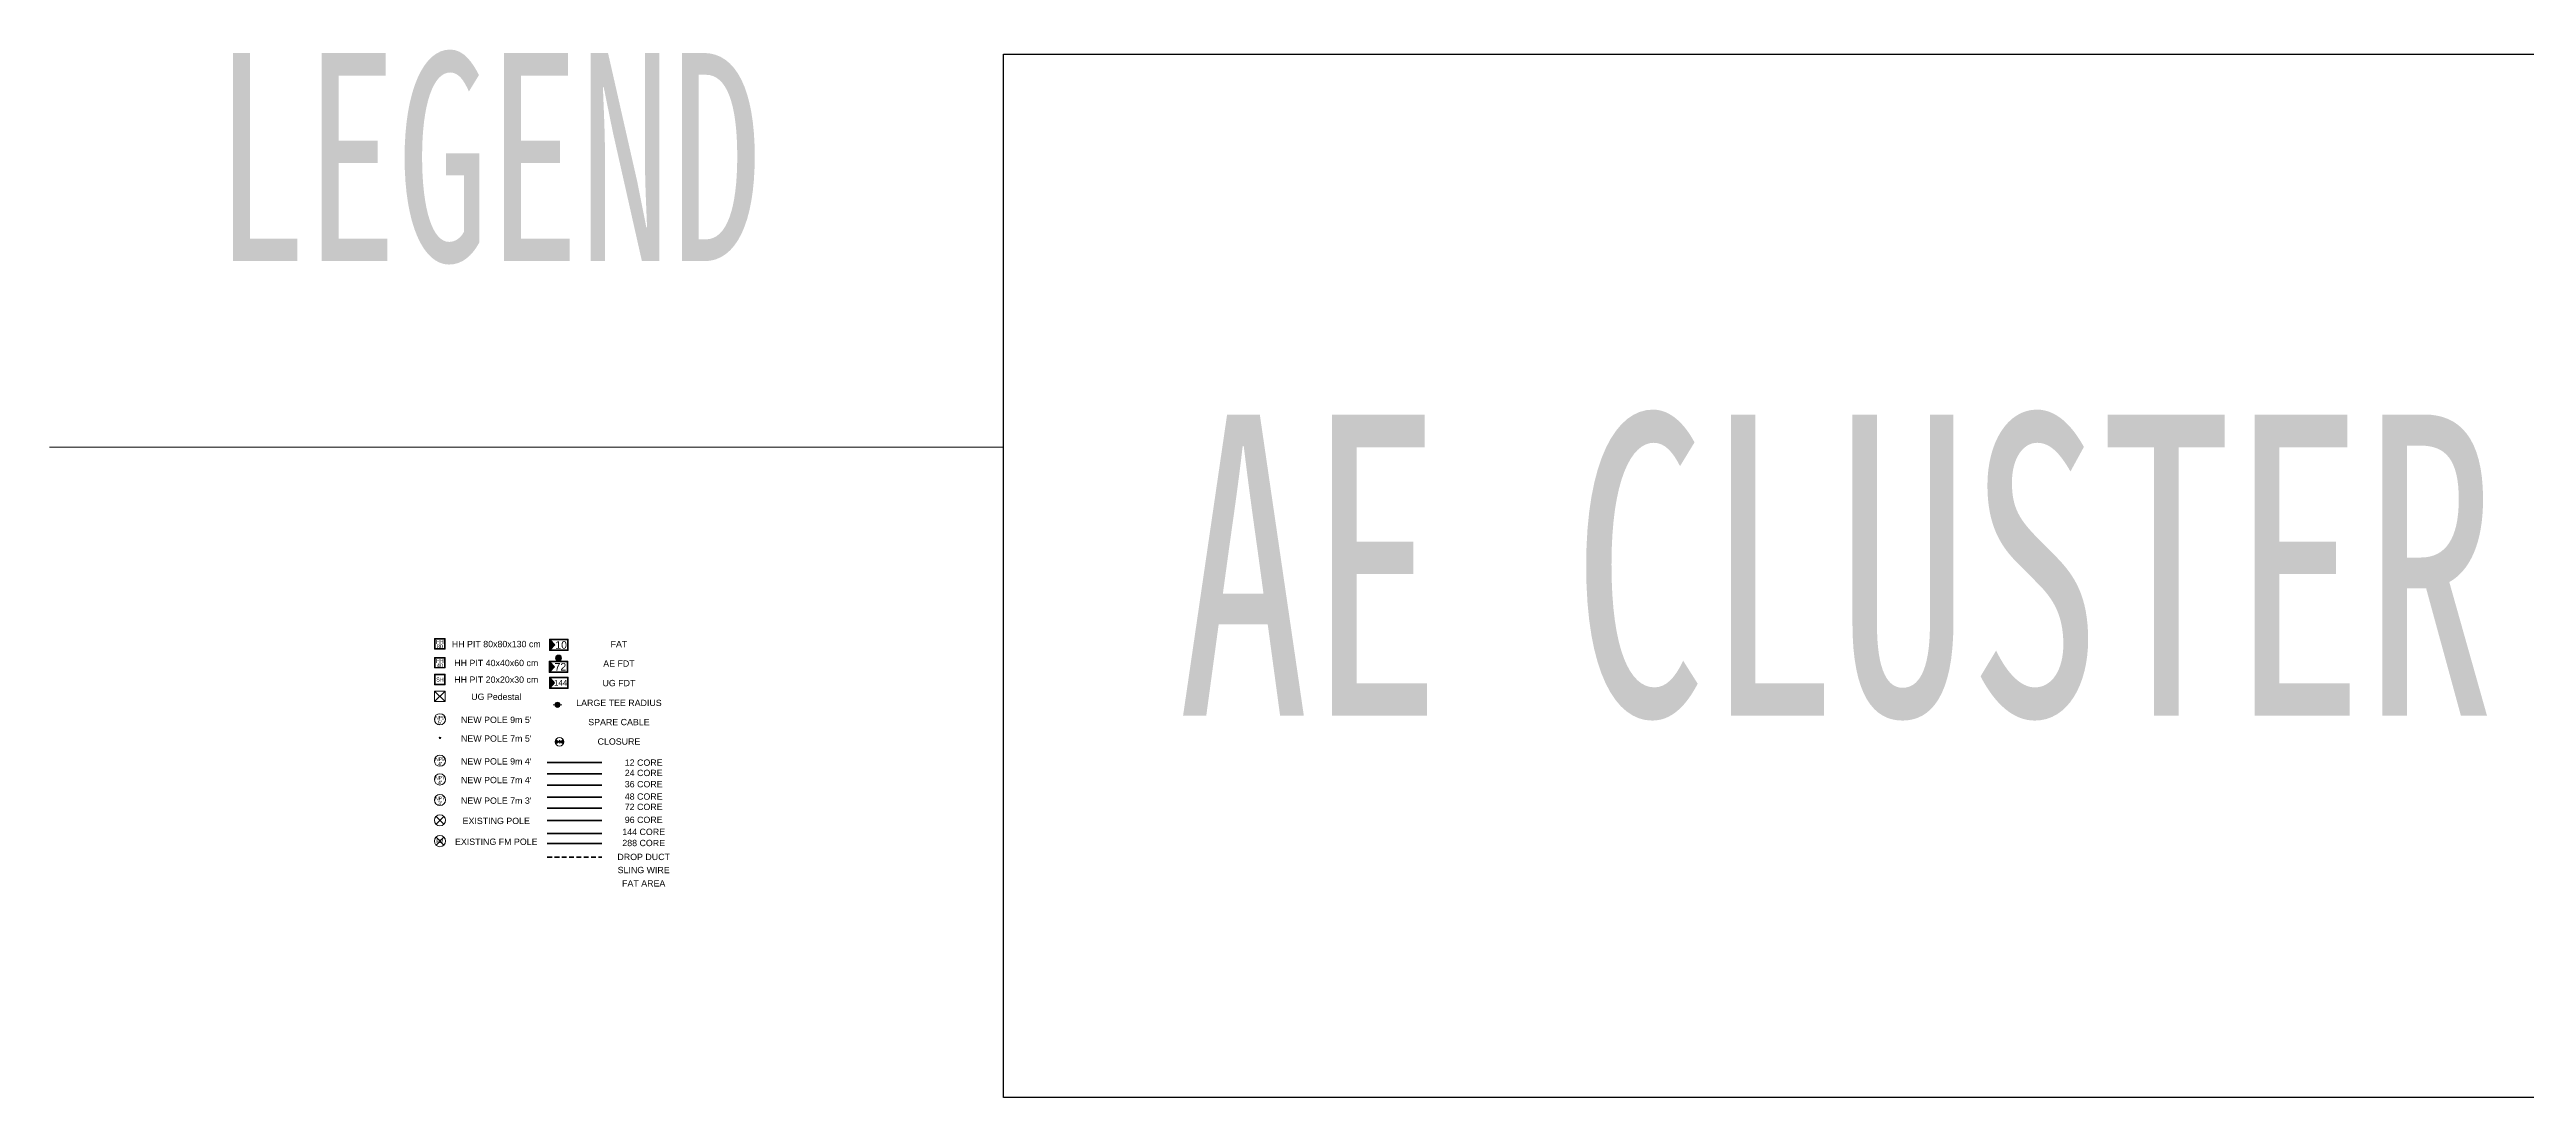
# Model space of a CAD drawing. Header units: millimetres. Extents: x 1360 to 24622, y -10297 to -7573.
# Drawn here: x 1360 to 7798, y -10297 to -7573 of the extents above; entities that cross this region are included whole.
import ezdxf
from ezdxf.enums import TextEntityAlignment as Align

# ---------------------------------------------------------------- set-up
doc = ezdxf.new("R2010")
doc.units = ezdxf.units.MM
doc.linetypes.add('DASHED', pattern=[19.05, 12.7, -6.35])
for name, color, linetype, lineweight in [('Basic Map', 105, 'Continuous', 15), ('CLOSURE', 1, 'Continuous', 18), ('DROP DUCT', 170, 'DASHED', 50), ('EXT FM POLE', 7, 'Continuous', 5), ('EXT POLE', 1, 'Continuous', 5), ('FAT', 30, 'Continuous', 5), ('FDT', 12, 'Continuous', 5), ('FO 12 CORE', 30, 'Continuous', 50), ('FO 24 CORE', 3, 'Continuous', 50), ('FO 288 CORE', 30, 'Continuous', 50), ('FO 36 CORE', 220, 'Continuous', 50), ('FO 72 CORE', 34, 'Continuous', 50), ('FO 96 CORE', 1, 'Continuous', 50), ('HH PIT 20x20x30 cm', 5, 'Continuous', 18), ('HH PIT 40x40x60 cm', 5, 'Continuous', 18), ('HH PIT 80x80x130 cm', 5, 'Continuous', 18), ('LARGE TEE RADIUS', 172, 'Continuous', 5), ('NEW POLE 7m(4 inches)', 3, 'Continuous', 5), ('NEW POLE 7m(5 inches)', 3, 'Continuous', 5), ('NEW POLE 9m(4 inches)', 5, 'Continuous', 5), ('NEW POLE 9m(5 inches)', 5, 'Continuous', 5), ('NEW POLE HC', 4, 'Continuous', 5), ('PEDESTAL', 3, 'Continuous', 18), ('Service Core', 7, 'Continuous', 13)]:
    doc.layers.add(name, color=color, linetype=linetype, lineweight=lineweight)
doc.layers.add('BATAS', color=7, linetype='Continuous', plot=False)
doc.layers.add('FO 144 CORE', color=7, linetype='Continuous', lineweight=50, true_color=0xa0e000)
doc.layers.add('FO 48 CORE', color=7, linetype='Continuous', lineweight=50, true_color=0x8000a0)
doc.styles.add('FS', font='SimSun.ttf', dxfattribs={"width": 0.7})
doc.styles.add('ISO-Text', font='simplex.shx', dxfattribs={"width": 0.6})
doc.styles.get("Standard").update_dxf_attribs({"font": 'simplex.shx'})
doc.styles.add('Title Block 3', font='dgn003.shx')
doc.styles.add('Title Block v21 - Default$0$Standard', font='arial.ttf')

# ---------------------------------------------------------------- blocks, each defined once
blk = doc.blocks.new('*U23')
at = {"color": 0, "linetype": 'ByBlock', "lineweight": -2}
for p, q in [((-2.12, -2.11), (-2.12, 2.13)), ((-2.12, 2.13), (2.12, 2.13)), ((-1.88, -1.89), (-1.88, 1.89)), ((-1.88, 1.89), (1.88, 1.89)), ((1.88, 1.89), (1.88, -1.89)), ((2.12, 2.13), (2.12, -2.11)), ((2.12, -2.11), (-2.12, -2.11)), ((1.88, -1.89), (-1.88, -1.89))]:
    blk.add_line(p, q, dxfattribs=at)
at = {"color": 0, "linetype": 'ByBlock', "lineweight": -2, "style": 'Title Block 3', "width": 0.799081}
for s, p in [('HH', (-0.03, -0.06)), ('80', (-0.03, -1.81))]:
    blk.add_text(s, height=1.607, dxfattribs=at).set_placement(p, align=Align.CENTER)
blk = doc.blocks.new('LTR')
at = {"layer": 'LARGE TEE RADIUS', "ltscale": 10}
blk.add_hatch(color=256, dxfattribs=at).paths.add_polyline_path([(1.05, 0, 1), (-1.05, 0, 1)])
at = {"layer": 'LARGE TEE RADIUS', "linetype": 'Continuous', "ltscale": 70}
blk.add_line((-1.74, 0), (1.74, 0), dxfattribs=at)
at = {"layer": 'LARGE TEE RADIUS', "ltscale": 10}
blk.add_circle((0, 0), 1.05, dxfattribs=at)
blk = doc.blocks.new('*U42')
at = {"color": 0, "linetype": 'ByBlock', "lineweight": -2}
blk.add_circle((0, 0), 2.24, dxfattribs=at)
at = {"color": 0, "linetype": 'ByBlock', "lineweight": -2, "style": 'Title Block 3', "width": 0.799091}
for s, p in [('NP9', (0, 0.62)), ("5'", (0, -1.27))]:
    blk.add_text(s, height=1.488, dxfattribs=at).set_placement(p, align=Align.MIDDLE_CENTER)
blk = doc.blocks.new('FAT')
h = blk.add_hatch(color=2)
h.dxf.hatch_style = 1
h.paths.add_polyline_path([(-4.25, 2), (-4.25, -2), (-2.4, 0)])
for points in [[(-4.5, 2.25), (3, 2.25), (3, -2.25), (-4.5, -2.25)], [(-4.25, 2), (2.75, 2), (2.75, -2), (-4.25, -2)]]:
    blk.add_lwpolyline(points, close=True)
at = {"color": 2}
blk.add_lwpolyline([(-4.25, 2), (-4.25, -2), (-2.4, 0)], close=True, dxfattribs=at)
at = {"color": 7}
blk.add_attdef('FAT', text='', height=3, dxfattribs=at).set_placement((0.18, 0), align=Align.MIDDLE_CENTER)
blk = doc.blocks.new('*U57')
h = blk.add_hatch(color=2)
h.dxf.hatch_style = 1
h.paths.add_polyline_path([(-4.25, 2), (-4.25, -2), (-2.4, 0)])
h = blk.add_hatch(color=256)
h.dxf.hatch_style = 1
h.paths.add_polyline_path([(-1.97, 3.47, 1), (0.47, 3.47, 1)])
for points in [[(-4.5, 2.25), (3, 2.25), (3, -2.25), (-4.5, -2.25)], [(-4.25, 2), (2.75, 2), (2.75, -2), (-4.25, -2)]]:
    blk.add_lwpolyline(points, close=True)
at = {"color": 2}
blk.add_lwpolyline([(-4.25, 2), (-4.25, -2), (-2.4, 0)], close=True, dxfattribs=at)
blk.add_circle((-0.75, 3.47), 1.22)
at = {"style": 'ISO-Text', "width": 0.6}
blk.add_attdef('FDT', text='', height=3, dxfattribs=at).set_placement((0, 0), align=Align.MIDDLE_CENTER)
blk = doc.blocks.new('*U1632')
h = blk.add_hatch(color=2)
h.dxf.hatch_style = 1
h.paths.add_polyline_path([(-4.25, 2), (-4.25, -2), (-2.4, 0)])
for points in [[(-4.5, 2.25), (3, 2.25), (3, -2.25), (-4.5, -2.25)], [(-4.25, 2), (2.75, 2), (2.75, -2), (-4.25, -2)]]:
    blk.add_lwpolyline(points, close=True)
at = {"color": 2}
blk.add_lwpolyline([(-4.25, 2), (-4.25, -2), (-2.4, 0)], close=True, dxfattribs=at)
at = {"style": 'ISO-Text', "width": 0.6}
blk.add_attdef('FDT', text='', height=3, dxfattribs=at).set_placement((0, 0), align=Align.MIDDLE_CENTER)
blk = doc.blocks.new('*U18')
at = {"linetype": 'ByBlock', "lineweight": -2}
h = blk.add_hatch(dxfattribs=at)
h.set_pattern_fill('LINE', color=0, scale=0.01, angle=90)
h.set_pattern_definition([(90, (-3776.70859, -1646.7279), (-0.03175, 2e-18), [])])
h.paths.add_polyline_path([(-0.4, 0), (-2.8, 1.4), (-2.8, -1.4)])
h.paths.add_polyline_path([(0.4, 0), (2.8, 1.4), (2.8, -1.4)])
at = {"color": 0, "linetype": 'ByBlock', "lineweight": -2}
for points in [[(0, 0), (-3, 1.7), (-3, -1.7)], [(-0.4, 0), (-2.8, 1.4), (-2.8, -1.4)], [(0, 0), (3, 1.7), (3, -1.7)], [(0.4, 0), (2.8, 1.4), (2.8, -1.4)]]:
    blk.add_lwpolyline(points, close=True, dxfattribs=at)
blk.add_circle((0, 0), 3.46, dxfattribs=at)
at = {"color": 5}
blk.add_attdef('CLOSURE', text='', height=2.5, dxfattribs=at).set_placement((0, 0), align=Align.MIDDLE_CENTER)
blk = doc.blocks.new('*U22')
at = {"color": 0, "linetype": 'ByBlock', "lineweight": -2}
for p, q in [((-2.12, -2.11), (-2.12, 2.13)), ((-2.12, 2.13), (2.12, 2.13)), ((-1.88, -1.89), (-1.88, 1.89)), ((-1.88, 1.89), (1.88, 1.89)), ((1.88, 1.89), (1.88, -1.89)), ((2.12, 2.13), (2.12, -2.11)), ((2.12, -2.11), (-2.12, -2.11)), ((1.88, -1.89), (-1.88, -1.89))]:
    blk.add_line(p, q, dxfattribs=at)
at = {"color": 0, "linetype": 'ByBlock', "lineweight": -2, "style": 'Title Block 3', "width": 0.799081}
for s, p in [('HH', (-0.03, -0.06)), ('40', (-0.01, -1.82))]:
    blk.add_text(s, height=1.607, dxfattribs=at).set_placement(p, align=Align.CENTER)
blk = doc.blocks.new('*U24')
at = {"color": 0, "linetype": 'ByBlock', "lineweight": -2}
for p, q in [((-2.12, -2.11), (-2.12, 2.13)), ((-2.12, 2.13), (2.12, 2.13)), ((-1.88, -1.89), (-1.88, 1.89)), ((-1.88, 1.89), (1.88, 1.89)), ((1.88, 1.89), (1.88, -1.89)), ((2.12, 2.13), (2.12, -2.11)), ((2.12, -2.11), (-2.12, -2.11)), ((1.88, -1.89), (-1.88, -1.89))]:
    blk.add_line(p, q, dxfattribs=at)
at = {"color": 0, "linetype": 'ByBlock', "lineweight": -2, "style": 'Title Block 3', "width": 0.799081}
blk.add_text('SH', height=1.607, dxfattribs=at).set_placement((-0.01, -0.83), align=Align.CENTER)
blk = doc.blocks.new('*U25')
at = {"color": 0, "linetype": 'ByBlock', "lineweight": -2}
for p, q in [((-2.12, -2.11), (-2.12, 2.13)), ((-2.12, 2.13), (2.12, 2.13)), ((2.12, 2.13), (2.12, -2.11)), ((2.12, -2.11), (-2.12, -2.11))]:
    blk.add_line(p, q, dxfattribs=at)
for points in [[(-2.12, 2.13), (2.12, -2.11)], [(-2.12, -2.11), (2.12, 2.13)]]:
    blk.add_lwpolyline(points, dxfattribs=at)
blk = doc.blocks.new('*U40')
at = {"color": 0, "linetype": 'ByBlock', "lineweight": -2}
blk.add_circle((0, 0), 2.24, dxfattribs=at)
at = {"color": 0, "linetype": 'ByBlock', "lineweight": -2, "style": 'Title Block 3', "width": 0.799091}
for s, p in [('NP7', (0, 0.6)), ("5'", (0, -1.3))]:
    blk.add_text(s, height=1.49, dxfattribs=at).set_placement(p, align=Align.MIDDLE_CENTER)
blk = doc.blocks.new('*U41')
at = {"color": 0, "linetype": 'ByBlock', "lineweight": -2}
blk.add_circle((0, 0), 2.24, dxfattribs=at)
at = {"color": 0, "linetype": 'ByBlock', "lineweight": -2, "style": 'Title Block 3', "width": 0.799091}
for s, p in [('NP7', (0, 0.62)), ("3'", (0, -1.27))]:
    blk.add_text(s, height=1.488, dxfattribs=at).set_placement(p, align=Align.MIDDLE_CENTER)
blk = doc.blocks.new('*U54')
at = {"color": 0, "linetype": 'ByBlock', "lineweight": -2}
for points in [[(-1.58, 1.58), (1.58, -1.58)], [(-1.58, -1.58), (1.58, 1.58)]]:
    blk.add_lwpolyline(points, dxfattribs=at)
blk.add_circle((0, 0), 2.24, dxfattribs=at)
blk = doc.blocks.new('*U7')
at = {"color": 0, "linetype": 'ByBlock', "lineweight": -2}
for points in [[(-1.58, 1.58), (1.58, -1.58)], [(-1.58, -1.58), (1.58, 1.58)]]:
    blk.add_lwpolyline(points, dxfattribs=at)
blk.add_circle((0, 0), 2.24, dxfattribs=at)
at = {"color": 0, "linetype": 'ByBlock', "lineweight": -2, "style": 'Title Block 3', "width": 0.799091}
blk.add_text('FM', height=1.488, dxfattribs=at).set_placement((0, 0), align=Align.MIDDLE_CENTER)
blk = doc.blocks.new('*U39')
at = {"color": 0, "linetype": 'ByBlock', "lineweight": -2}
blk.add_circle((0, 0), 2.24, dxfattribs=at)
at = {"color": 0, "linetype": 'ByBlock', "lineweight": -2, "style": 'Title Block 3', "width": 0.799091}
for s, p in [('NP9', (0, 0.62)), ("4'", (0, -1.27))]:
    blk.add_text(s, height=1.488, dxfattribs=at).set_placement(p, align=Align.MIDDLE_CENTER)
blk = doc.blocks.new('*U55')
at = {"color": 0, "linetype": 'ByBlock', "lineweight": -2}
blk.add_circle((0, 0), 2.24, dxfattribs=at)
at = {"color": 0, "linetype": 'ByBlock', "lineweight": -2, "style": 'Title Block 3', "width": 0.799091}
for s, p in [('NP7', (0, 0.62)), ("4'", (0, -1.27))]:
    blk.add_text(s, height=1.488, dxfattribs=at).set_placement(p, align=Align.MIDDLE_CENTER)

msp = doc.modelspace()

# ---------------------------------------------------------------- linework, layer by layer
at = {"layer": 'Basic Map'}
msp.add_line((3838.8, -8606.7), (1359.5, -8606.7), dxfattribs=at)
at = {"layer": 'BATAS', "color": 5}
msp.add_lwpolyline([(3838.8, -7585.7), (24621.8, -7585.7), (24621.8, -10296.9), (3838.8, -10296.9)], close=True, dxfattribs=at)
at = {"layer": 'DROP DUCT'}
msp.add_lwpolyline([(2652.9, -9672.2), (2795, -9672.2)], dxfattribs=at)
at = {"layer": 'FO 12 CORE'}
msp.add_lwpolyline([(2652.9, -9426.6), (2795, -9426.6)], dxfattribs=at)
at = {"layer": 'FO 144 CORE'}
msp.add_lwpolyline([(2652.9, -9611.1), (2795, -9611.1)], dxfattribs=at)
at = {"layer": 'FO 24 CORE'}
msp.add_lwpolyline([(2652.9, -9455.8), (2795, -9455.8)], dxfattribs=at)
at = {"layer": 'FO 288 CORE'}
msp.add_lwpolyline([(2652.9, -9636.5), (2795, -9636.5)], dxfattribs=at)
at = {"layer": 'FO 36 CORE'}
msp.add_lwpolyline([(2652.9, -9485), (2795, -9485)], dxfattribs=at)
at = {"layer": 'FO 48 CORE'}
msp.add_lwpolyline([(2652.9, -9516.1), (2795, -9516.1)], dxfattribs=at)
at = {"layer": 'FO 72 CORE'}
msp.add_lwpolyline([(2652.9, -9545.3), (2795, -9545.3)], dxfattribs=at)
at = {"layer": 'FO 96 CORE'}
msp.add_lwpolyline([(2652.9, -9577.2), (2795, -9577.2)], dxfattribs=at)

# ---------------------------------------------------------------- block references
at = {"layer": 'CLOSURE', "xscale": 3.238051062623737, "yscale": 3.238051062623737, "zscale": 3.238051062623737}
msp.add_blockref('*U18', (2685.2, -9372.5), dxfattribs=at).add_auto_attribs({'CLOSURE': '144'})
at = {"layer": 'EXT FM POLE', "xscale": 6.47610212524717, "yscale": 6.47610212524717, "zscale": 6.47610212524717}
msp.add_blockref('*U7', (2374.3, -9630.6), dxfattribs=at)
at = {"layer": 'EXT POLE', "xscale": 6.47610212524717, "yscale": 6.47610212524717, "zscale": 6.47610212524717}
msp.add_blockref('*U54', (2374.3, -9576.5), dxfattribs=at)
at = {"layer": 'FAT'}
ref = msp.add_blockref('FAT', (2688.2, -9120.7), dxfattribs=dict(at, xscale=6.47610212524717, yscale=6.47610212524717, zscale=6.47610212524717))
ref.add_attrib('FAT', '10', dxfattribs={"layer": '0', "color": 7, "height": 19.43, "style": 'Title Block v21 - Default$0$Standard'}).set_placement((2689.3, -9120.7), align=Align.MIDDLE_CENTER)
at = {"layer": 'FDT'}
ref = msp.add_blockref('*U57', (2687.4, -9177.5), dxfattribs=dict(at, xscale=6.47610212524717, yscale=6.47610212524717, zscale=6.47610212524717))
ref.add_attrib('FDT', '72', dxfattribs={"layer": '0', "height": 19.43, "style": 'Title Block v21 - Default$0$Standard'}).set_placement((2687.4, -9177.5), align=Align.MIDDLE_CENTER)
ref = msp.add_blockref('*U1632', (2688, -9219.1), dxfattribs=dict(at, xscale=6.47610212524717, yscale=6.47610212524717, zscale=6.47610212524717))
ref.add_attrib('FDT', '144', dxfattribs={"layer": '0', "height": 14.95, "style": 'Title Block v21 - Default$0$Standard'}).set_placement((2688, -9219.1), align=Align.MIDDLE_CENTER)
at = {"layer": 'HH PIT 20x20x30 cm', "xscale": 6.47610212524717, "yscale": 6.47610212524717, "zscale": 6.47610212524717}
msp.add_blockref('*U24', (2374.3, -9210.4), dxfattribs=at)
at = {"layer": 'HH PIT 40x40x60 cm', "xscale": 6.47610212524717, "yscale": 6.47610212524717, "zscale": 6.47610212524717}
msp.add_blockref('*U22', (2374.3, -9167), dxfattribs=at)
at = {"layer": 'HH PIT 80x80x130 cm', "xscale": 6.47610212524717, "yscale": 6.47610212524717, "zscale": 6.47610212524717}
msp.add_blockref('*U23', (2374.3, -9117.8), dxfattribs=at)
at = {"layer": 'LARGE TEE RADIUS', "xscale": 6.47610212524717, "yscale": 6.47610212524717, "zscale": 6.47610212524717}
msp.add_blockref('LTR', (2680.1, -9276.3), dxfattribs=at)
at = {"layer": 'NEW POLE 7m(4 inches)', "xscale": 6.47610212524717, "yscale": 6.47610212524717, "zscale": 6.47610212524717}
msp.add_blockref('*U55', (2374.3, -9470.3), dxfattribs=at)
at = {"layer": 'NEW POLE 7m(5 inches)', "xscale": 0.8516814884675985, "yscale": 0.8516814884675985, "zscale": 0.8516814884675985}
msp.add_blockref('*U40', (2374.3, -9362.4), dxfattribs=at)
at = {"layer": 'NEW POLE 9m(4 inches)', "xscale": 6.47610212524717, "yscale": 6.47610212524717, "zscale": 6.47610212524717}
msp.add_blockref('*U39', (2374.3, -9421.7), dxfattribs=at)
at = {"layer": 'NEW POLE 9m(5 inches)', "xscale": 6.47610212524717, "yscale": 6.47610212524717, "zscale": 6.47610212524717}
msp.add_blockref('*U42', (2374.3, -9313.9), dxfattribs=at)
at = {"layer": 'NEW POLE HC', "xscale": 6.47610212524717, "yscale": 6.47610212524717, "zscale": 6.47610212524717}
msp.add_blockref('*U41', (2374.3, -9523.8), dxfattribs=at)
at = {"layer": 'PEDESTAL', "xscale": 6.47610212524717, "yscale": 6.47610212524717, "zscale": 6.47610212524717}
msp.add_blockref('*U25', (2374.3, -9254.5), dxfattribs=at)

# ---------------------------------------------------------------- texts
at = {"style": 'Title Block v21 - Default$0$Standard'}
for s, height, p in [('HH PIT 80x80x130 cm', 16.449, (2520.7, -9118.4)), ('FAT', 16.45, (2839.6, -9118.4)), ('HH PIT 40x40x60 cm', 16.449, (2520.7, -9167.6)), ('HH PIT 20x20x30 cm', 16.449, (2520.7, -9210.9)), ('AE FDT', 16.45, (2839.6, -9169.1)), ('UG Pedestal', 16.449, (2520.7, -9255.1)), ('LARGE TEE RADIUS', 16.449, (2839.6, -9271.3)), ('UG FDT', 16.45, (2839.6, -9219.8)), ("NEW POLE 9m 5'", 16.449, (2520.7, -9315.4)), ('SPARE CABLE', 16.449, (2839.6, -9321.2)), ("NEW POLE 7m 5'", 16.449, (2520.7, -9364)), ('CLOSURE', 16.45, (2839.6, -9371.8)), ("NEW POLE 9m 4'", 16.449, (2520.7, -9423.3)), ("NEW POLE 7m 4'", 16.449, (2520.7, -9471.8)), ('24 CORE', 16.45, (2903.9, -9453.4)), ('12 CORE', 16.45, (2903.9, -9426.6)), ("NEW POLE 7m 3'", 16.449, (2520.7, -9525.4)), ('48 CORE', 16.45, (2903.9, -9514.8)), ('36 CORE', 16.45, (2903.9, -9482.6)), ('EXISTING POLE', 16.449, (2520.7, -9578.1)), ('96 CORE', 16.45, (2903.9, -9575.3)), ('72 CORE', 16.45, (2903.9, -9541.6)), ('EXISTING FM POLE', 16.449, (2520.7, -9632.2)), ('288 CORE', 16.45, (2903.9, -9635.5)), ('144 CORE', 16.45, (2903.9, -9606.6)), ('SLING WIRE', 16.45, (2903.9, -9705.7)), ('DROP DUCT', 16.45, (2903.9, -9671.7)), ('FAT AREA', 16.45, (2903.9, -9740.4))]:
    msp.add_text(s, height=height, dxfattribs=at).set_placement(p, align=Align.MIDDLE)
at = {"layer": 'Service Core', "color": 3, "linetype": 'Continuous', "style": 'FS', "width": 0.6435}
for s, height, p in [('LEGEND', 541.16, (2499.9, -7852.7)), ('AE CLUSTER', 782.69, (6004.7, -8913.2))]:
    msp.add_text(s, height=height, dxfattribs=at).set_placement(p, align=Align.MIDDLE)

doc.saveas('drawing.dxf')
